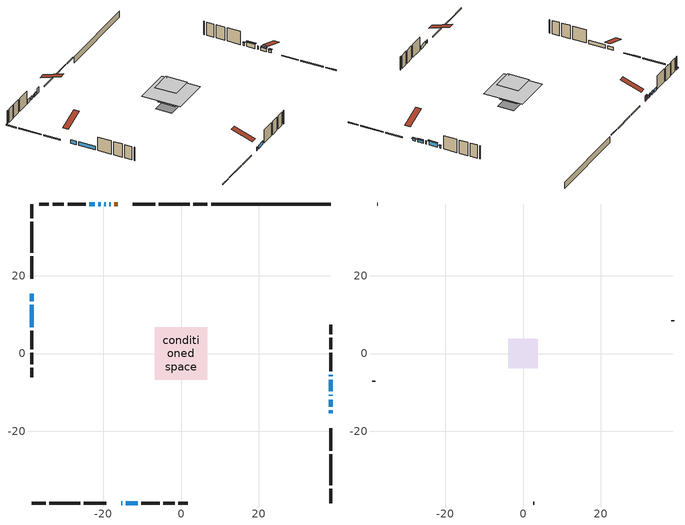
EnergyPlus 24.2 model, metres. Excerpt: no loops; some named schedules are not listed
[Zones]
conditioned space
 floor adiabatic (AdiabaticFloorConstruction): -6.78,-6.78 -6.78,6.78 6.78,6.78 6.78,-6.78 z3.05
 floor foundation (Slab1 construction): -4.87,-2.83 -4.87,2.83 4.87,2.83 4.87,-2.83 z-1.6
 floor foundation (Slab2 construction): -3.05,-3.05 -3.05,3.05 3.05,3.05 3.05,-3.05 z0
 wall outside (RimJoist1 construction): 6.81,38.53 3.17,38.53 / -38.53,-38.53 -34.88,-38.53 / -38.53,38.53 -38.53,34.88 / 38.53,-38.53 38.53,-34.88 z0.61:0.91
 wall outside (RimJoist2 construction): 2.24,38.53 -5.76,38.53 / -33.95,-38.53 -25.95,-38.53 / -38.53,33.95 -38.53,25.95 / 38.53,-33.95 38.53,-25.95 z0.61:0.91
 wall outside (RimJoist3 construction): -6.69,38.53 -12.46,38.53 / -25.02,-38.53 -19.25,-38.53 / -38.53,25.02 -38.53,19.25 / 38.53,-25.02 38.53,-19.25 z0.61:0.91
 wall outside (AdiabaticWallConstruction 1): -16.28,38.53 -17.14,38.53 z0.61:2.64
 wall outside (AdiabaticWallConstruction): -18.07,38.53 -18.48,38.53 / -15.43,-38.53 -15.13,-38.53 / -14.2,-38.53 -11.17,-38.53 / -19.4,38.53 -19.79,38.53 / -38.53,15.43 -38.53,13.53 / -38.53,12.6 -38.53,6.78 / 38.53,-10.93 38.53,-10.63 / -20.71,38.53 -21.29,38.53 / -22.21,38.53 -23.59,38.53 z0.61:1.83; 38.53,-15.43 38.53,-14.62 z0.61:1.63; 38.53,-13.69 38.53,-11.86 z0.61:1.75; 38.53,-9.7 38.53,-6.8 z0.61:2.13; 38.53,-5.88 38.53,-5.47 z0.61:1.53
 wall outside (Wall1 construction): -24.52,38.53 -29.23,38.53 / -10.24,-38.53 -5.53,-38.53 / -38.53,5.85 -38.53,1.14 / 38.53,-4.54 38.53,0.17 z0.61:5.49
 wall outside (Wall2 construction): -30.16,38.53 -33.1,38.53 / -4.6,-38.53 -1.66,-38.53 / -38.53,0.21 -38.53,-2.73 / 38.53,1.1 38.53,4.04 z0.61:5.49
 wall outside (Wall3 construction): -34.03,38.53 -36.48,38.53 / -0.73,-38.53 1.72,-38.53 / -38.53,-3.66 -38.53,-6.11 / 38.53,4.97 38.53,7.42 z0.61:5.49
 wall foundation (FoundationWall1 construction): 38.53,38.53 7.74,38.53 z-1.6:0.61
 window (WindowConstruction): -18.07,38.53 -18.47,38.53 z0.61:1.83
 window (WindowConstruction 8): -15.43,-38.53 -15.13,-38.53 z0.61:1.83
 window (WindowConstruction 9): -14.2,-38.53 -11.17,-38.53 z0.61:1.83
 window (WindowConstruction 10): 38.53,-15.43 38.53,-14.62 z0.61:1.63
 window (WindowConstruction 11): 38.53,-13.69 38.53,-11.86 z0.61:1.75
 window (WindowConstruction 12): -19.4,38.53 -19.78,38.53 z0.61:1.83
 window (WindowConstruction 1): -38.53,15.43 -38.53,13.53 z0.61:1.83
 window (WindowConstruction 2): -38.53,12.6 -38.53,6.78 z0.61:1.83
 window (WindowConstruction 3): 38.53,-10.93 38.53,-10.63 z0.61:1.83
 window (WindowConstruction 4): 38.53,-9.7 38.53,-6.8 z0.61:2.13
 window (WindowConstruction 5): -20.71,38.53 -21.29,38.53 z0.61:1.83
 window (WindowConstruction 6): -22.21,38.53 -23.59,38.53 z0.61:1.83
 window (WindowConstruction 7): 38.53,-5.87 38.53,-5.47 z0.61:1.52
 door (Door): -16.28,38.53 -17.14,38.53 z0.61:2.64
 ceiling adiabatic (AdiabaticFloorConstruction): 6.78,-6.78 6.78,6.78 -6.78,6.78 -6.78,-6.78 z3.05
 roof outside (Roof1 construction): -3.05,3.05 -3.05,-3.05 3.05,-3.05 3.05,3.05 z5.49
attic - vented
 floor to conditioned space (Floor1 construction Reversed): -3.83,-3.83 -3.83,3.83 3.83,3.83 3.83,-3.83 z5.49
 wall outside (Wall5 construction): -37.41,38.53 -37.6,38.53 / 2.65,-38.53 2.84,-38.53 / -38.53,-7.04 -38.53,-7.23 / 38.53,8.35 38.53,8.54 z0.61:5.49
 roof outside (Roof2 construction): -15.35,38.53,5.49 -15.35,31.07,7.97 -13.39,31.07,7.97 -13.39,38.53,5.49; -16.36,-38.53,5.49 -16.36,-31.07,7.97 -18.33,-31.07,7.97 -18.33,-38.53,5.49; -38.53,16.36,5.49 -31.07,16.36,7.97 -31.07,18.33,7.97 -38.53,18.33,5.49; 38.53,-16.36,5.49 31.07,-16.36,7.97 31.07,-18.33,7.97 38.53,-18.33,5.49
shading: 38.53,-14.47 38.53,-15.58 39.14,-15.58 39.14,-14.47 z1.77; 38.53,-11.71 38.53,-13.84 39.14,-13.84 39.14,-11.71 z1.9; 38.53,-6.57 38.53,-9.93 39.06,-9.93 39.06,-6.57 z2.36; 38.53,-5.32 38.53,-6.02 38.82,-6.02 38.82,-5.32 z1.67
[Building]
Building 1: Terrain=Suburbs
[Site:Location]
Toronto Intl AP_ON: Latitude {deg}=43.68; Longitude {deg}=-79.63; Time Zone {hr}=-5; Elevation {m}=173; Keep Site Location Information=Yes
[Site:GroundTemperature:Shallow]
4.59119, 2.66285, 2.50842, 3.42352, 7.09712, 10.7536, 13.9236, 15.9317, 16.1023, 14.4691, 11.3799, 7.83558
[Site:WaterMainsTemperature]
Calculation Method=Schedule; Temperature Schedule=mains temperature schedule
[Material] Roughness=Rough; Thermal Absorptance=0.9
Name | Thickness {m} | Conductivity {W/m-K} | Density {kg/m3} | Specific Heat {J/kg-K} | Solar Absorptance | Visible Absorptance
asphalt or fiberglass shingles | 0.00635 | 0.162714 | 1121.4 | 1465.45 | 0.4 | 0.4
ceiling loosefill ins | 0.169333 | 0.0480833 | 16.02 | 1046.75 | 0.7 | 0.7
ceiling stud and cavity | 0.1397 | 0.167731 | 65.682 | 1177.47 | 0.7 | 0.7
concrete 4.0 in. | 0.1016 | 1.803125 | 2242.8 | 837.4 | 0.7 | 0.7
concrete 8.0 in. | 0.2032 | 1.803125 | 2242.8 | 837.4 | 0.7 | 0.7
door material | 0.04445 | 0.188738 | 512.64 | 1214.23 | 0.7 | 0.7
exterior vertical ins | 0.0457286 | 0.029427 | 32.04 | 1214.23 | 0.7 | 0.7
floor covering | 0.0127 | 0.0433444 | 54.468 | 1339.84 | 0.6 | 0.6
floor rigid ins; wall rigid ins 1 | 0.512978 | 0.029427 | 32.04 | 1214.23 | 0.7 | 0.7
floor stud and cavity | 0.1397 | 1.75129 | 37.0049 | 1207.88 | 0.7 | 0.7
furniture material conditioned space 1 | 0.1524 | 0.115458 | 640.8 | 1214.23 | 0.6 | 0.6
gypsum board | 0.0127 | 0.160291 | 801 | 837.4 | 0.6 | 0.6
gypsum board 1 | 0.0127 | 0.160291 | 801 | 837.4 | 0.7 | 0.7
interior vertical ins | 0.025908 | 0.029427 | 32.04 | 1214.23 | 0.7 | 0.7
osb sheathing 0.5 in. | 0.0127 | 0.115458 | 512.64 | 1214.23 | 0.7 | 0.7
osb sheathing 0.75 in. | 0.01905 | 0.115458 | 512.64 | 1214.23 | 0.7 | 0.7
osb sheathing 2.0 in. | 0.0508 | 0.115458 | 512.64 | 1214.23 | 0.7 | 0.7
rim joist rigid ins; wall rigid ins | 0.051816 | 0.029427 | 32.04 | 1214.23 | 0.7 | 0.7
rim joist stud and cavity | 0.0508 | 0.0444133 | 125.044 | 1163.47 | 0.6 | 0.6
rim joist stud and cavity 1 | 0.0508 | 0.126838 | 50.32683 | 1063.81 | 0.6 | 0.6
rim joist stud and cavity 2 | 0.0508 | 0.029095 | 125.044 | 1163.47 | 0.6 | 0.6
roof rigid ins | 0.103632 | 0.029427 | 32.04 | 1214.23 | 0.7 | 0.7
roof stud and cavity | 0.2032 | 0.138214 | 78.34581 | 1123.46 | 0.7 | 0.7
slab rigid ins | 0.0387967 | 0.029427 | 32.04 | 1214.23 | 0.7 | 0.7
wall stud and cavity | 0.1397 | 0.486764 | 139.0536 | 1170.24 | 0.7 | 0.7
wall stud and cavity 1 | 0.1397 | 0.23543 | 139.0536 | 1170.24 | 0.7 | 0.7
wall stud and cavity 2 | 0.1397 | 0.246398 | 139.0536 | 1170.24 | 0.7 | 0.7
wall stud and cavity 3 | 0.0889 | 6.9971 | 50.32683 | 1063.81 | 0.6 | 0.6
wall stud and cavity 4 | 0.0889 | 0.380278 | 52.3479 | 1209.89 | 0.7 | 0.7
wall stud and cavity 5 | 0.0889 | 0.391764 | 83.0341 | 1211.67 | 0.7 | 0.7
wood siding | 0.0254 | 0.102417 | 544.68 | 1172.36 | 0.57 | 0.57
wood siding 1 | 0.00254 | 0.102417 | 544.68 | 1172.36 | 0.57 | 0.57
wood siding 2; wood siding 3; wood siding 4 | 0.0254 | 0.102417 | 544.68 | 1172.36 | 0.7 | 0.7
[WindowMaterial:SimpleGlazingSystem]
Name | U-Factor {W/m2-K} | Solar Heat Gain Coefficient
WindowMaterial | 2.57895 | 0.26
WindowMaterial 1 | 2.11903 | 0.61
WindowMaterial 10 | 2.02477 | 0.63
WindowMaterial 11 | 2.98776 | 0.6
WindowMaterial 2 | 2.93098 | 0.66
WindowMaterial 3 | 2.362048 | 0.53
WindowMaterial 4 | 1.95096 | 0.66
WindowMaterial 5 | 2.183191 | 0.58
WindowMaterial 6 | 2.234293 | 0.57
WindowMaterial 7 | 2.30754 | 0.54
WindowMaterial 8 | 1.97254 | 0.65
WindowMaterial 9 | 2.15423 | 0.59
[Construction]
AdiabaticFloorConstruction: floor stud and cavity, floor rigid ins, osb sheathing 0.75 in., floor covering
AdiabaticWallConstruction: wood siding 3, wall rigid ins 1, wall stud and cavity 4, gypsum board
AdiabaticWallConstruction 1: wood siding 4, wall rigid ins 1, wall stud and cavity 4, gypsum board
Door: door material
Floor1 construction Reversed: gypsum board, ceiling stud and cavity, ceiling loosefill ins
FoundationWall1 construction: concrete 8.0 in., gypsum board 1
furniture construction conditioned space 1: furniture material conditioned space 1
PartitionWallConstruction: gypsum board, wall stud and cavity 5, gypsum board
RimJoist1 construction: wood siding 2, rim joist rigid ins, osb sheathing 2.0 in., rim joist stud and cavity
RimJoist2 construction: wood siding 2, rim joist stud and cavity 1
RimJoist3 construction: wood siding 2, osb sheathing 2.0 in., rim joist stud and cavity 2
Roof1 construction: asphalt or fiberglass shingles, roof rigid ins, osb sheathing 0.75 in., roof stud and cavity, gypsum board
Roof2 construction: asphalt or fiberglass shingles
Slab1 construction: concrete 4.0 in.
Slab2 construction: slab rigid ins, concrete 4.0 in.
Wall1 construction: wood siding, osb sheathing 0.5 in., wall stud and cavity, gypsum board
Wall2 construction: wood siding, wall rigid ins, osb sheathing 0.5 in., wall stud and cavity 1, gypsum board
Wall3 construction: wood siding, wall rigid ins, osb sheathing 0.5 in., wall stud and cavity 2, gypsum board
Wall5 construction: wood siding 1, wall stud and cavity 3
WindowConstruction: WindowMaterial
WindowConstruction 1: WindowMaterial 1
WindowConstruction 10: WindowMaterial 9
WindowConstruction 11: WindowMaterial 10
WindowConstruction 12: WindowMaterial 11
WindowConstruction 2: WindowMaterial 2
WindowConstruction 3; WindowConstruction 7: WindowMaterial 3
WindowConstruction 4: WindowMaterial 4
WindowConstruction 5: WindowMaterial 5
WindowConstruction 6: WindowMaterial 6
WindowConstruction 8: WindowMaterial 7
WindowConstruction 9: WindowMaterial 8
[Zone] Multiplier=1; Part of Total Floor Area=Yes
Name | Volume {m3}
attic - vented | 23.6244
conditioned space | 621.7
[Space]
Name | Zone | Volume {m3}
attic - vented 1 | attic - vented | 23.6244
conditioned space 1 | conditioned space | 621.7
[ZoneInfiltration:EffectiveLeakageArea]
infil attic - vented 1: Zone or Space=attic - vented 1; Schedule=Always On Discrete; Effective Air Leakage Area {cm2}=2423.59; Stack Coefficient=0.000511907; Wind Coefficient=1.52868e-05
[ZoneMixing]
whole house fan mix: Zone or Space=attic - vented; Schedule=Always On Continuous; Design Flow Rate Calculation Method=Flow/Zone; Design Flow Rate {m3/s}=0; Source Zone or Space=conditioned space
[SurfaceProperty:ExposedFoundationPerimeter] Exposed Perimeter Calculation Method=TotalExposedPerimeter
Name | Total Exposed Perimeter {m}
Slab1 | 30.785
Slab2 | 19.126
[InternalMass] Zone or ZoneList=conditioned space; Space or SpaceList=conditioned space 1
Name | Construction | Surface Area {m2}
furniture mass conditioned space 1 | furniture construction conditioned space 1 | 110.52
partition wall mass | PartitionWallConstruction | 276.3
[Lights]
interior lighting: Zone or ZoneList or Space or SpaceList=conditioned space 1; Schedule=interior lighting schedule; Design Level Calculation Method=LightingLevel; Lighting Level {W}=343.2; Return Air Fraction=0; Fraction Radiant=0.6; Fraction Visible=0.2; Fraction Replaceable=1
[People]
occupants: Zone or ZoneList or Space or SpaceList=conditioned space 1; Number of People Schedule=occupants schedule; Number of People Calculation Method=People; Number of People=3; Fraction Radiant=0.314171; Sensible Heat Fraction=0.56303; Activity Level Schedule=occupants activity schedule; Carbon Dioxide Generation Rate {m3/s-W}=0; Enable ASHRAE 55 Comfort Warnings=No; Mean Radiant Temperature Calculation Type=EnclosureAveraged
[ElectricEquipment] Zone or ZoneList or Space or SpaceList=conditioned space 1; Design Level Calculation Method=EquipmentLevel
Name | Schedule | Design Level {W} | Fraction Latent | Fraction Radiant | Fraction Lost
clothes dryer | clothes dryer schedule | 140.772 | 0.015 | 0.081 | 0.85
clothes washer | clothes washer schedule | 32.1985 | 0.03 | 0.162 | 0.7
cooking range | cooking range schedule | 215.147 | 0.08 | 0.432 | 0.2
dishwasher | dishwasher schedule | 66.8632 | 0.3 | 0.18 | 0.4
fridge | fridge schedule | 72.9452 | 0 | 0.6 | 0
mech vent bath fan 0 | mech vent bath fan 0 schedule | 50.2 | 0 | 0 | 1
mech vent bath fan 1 | mech vent bath fan 1 schedule | 50.2 | 0 | 0 | 1
mech vent bath fan 2 | mech vent bath fan 2 schedule | 50.2 | 0 | 0 | 1
mech vent bath fan 3 | mech vent bath fan 3 schedule | 50.2 | 0 | 0 | 1
mech vent house fan | mech vent house fan schedule | 0.95 | 0 | 0 | 1
mech vent house fan cfis | mech vent house fan cfis schedule | 0 | 0 | 0 | 0
mech vent range fan 0 | mech vent range fan 0 schedule | 57 | 0 | 0 | 1
misc plug loads | misc plug loads schedule | 494.7 | 0.045 | 0.513 | 0.1
whole house fan | Always On Discrete | 0 | 0 | 0 | 1
[OtherEquipment] Zone or ZoneList or Space or SpaceList=conditioned space 1; Design Level Calculation Method=EquipmentLevel
Name | Fuel Type | Schedule | Design Level {W} | Fraction Latent | Fraction Radiant | Fraction Lost
clothes dryer 1 | Electricity | clothes dryer schedule | 0 | 0.015 | 0.081 | 0.85
cooking range 1 | Electricity | cooking range schedule | 0 | 0.08 | 0.432 | 0.2
general water use latent | None | general water use schedule | 62.594 | 1 | 0 | 0
general water use sensible | None | general water use schedule | -61.6891 | 0 | 0.6 | 0
mech vent house fan latent load | None | Always On Discrete | 0 | 1 | 0 | 0
mech vent house fan sensible load | None | Always On Discrete | 0 | 0 | 0 | 0
water heater energy adjustment1 | NaturalGas | Always On Discrete | 0.01 | 0 | 0 | 1
[ZoneInfiltration:DesignFlowRate] Zone or ZoneList or Space or SpaceList=conditioned space 1; Schedule=Always On Discrete; Design Flow Rate Calculation Method=Flow/Zone; Design Flow Rate {m3/s}=0
infil flow; natural vent flow; whole house fan flow
[Foundation:Kiva] Initial Indoor Air Temperature {C}=18; Wall Depth Below Slab {m}=0.2032
Name | Wall Height Above Grade {m} | Custom Block Material Name 1 | Custom Block Depth 1 {m} | Custom Block X Position 1 {m} | Custom Block Z Position 1 {m} | Interior Vertical Insulation Material | Interior Vertical Insulation Depth {m}
Foundation Kiva 1 | 0.610027 | exterior vertical ins | 2.21001 | 0.2159 | 0
Foundation Kiva 2 | 0.1016 |  |  |  |  | interior vertical ins | 0.1016
[Foundation:Kiva:Settings]
Soil Conductivity {W/m-K}=0.849921; Soil Density {kg/m3}=1842.3; Soil Specific Heat {J/kg-K}=418.7; Ground Solar Absorptivity=0.9; Ground Thermal Absorptivity=0.9; Ground Surface Roughness {m}=0.03; Far-Field Width {m}=40; Deep-Ground Boundary Condition=ZeroFlux; Deep-Ground Depth {m}=40; Minimum Cell Dimension {m}=0.2; Maximum Cell Growth Coefficient=3; Simulation Timestep=Timestep
[Exterior:Lights]
exterior lighting: Schedule=exterior lighting schedule; Design Level {W}=75.6
[Schedule:Constant]
Name | Hourly Value
Always On Continuous; mech vent house fan schedule; mech vent house fan cfis schedule; Always On Discrete | 1
occupants activity schedule | 117.228
fridge schedule | 0
[Schedule:Week:Daily]
interior lighting schedule Week Rule - Jan1-Jan27: interior lighting schedule day, interior lighting schedule day, interior lighting schedule day, interior lighting schedule day, interior lighting schedule day, interior lighting schedule day, interior lighting schedule day, interior lighting schedule default day, interior lighting schedule default day, interior lighting schedule default day, interior lighting schedule default day, interior lighting schedule default day
interior lighting schedule Week Rule - Jan28-Feb3: interior lighting schedule day, interior lighting schedule day, interior lighting schedule day, interior lighting schedule day, interior lighting schedule day 1, interior lighting schedule day 1, interior lighting schedule day 1, interior lighting schedule default day, interior lighting schedule default day, interior lighting schedule default day, interior lighting schedule default day, interior lighting schedule default day
interior lighting schedule Week Rule - Feb4-Feb24: interior lighting schedule day 1, interior lighting schedule day 1, interior lighting schedule day 1, interior lighting schedule day 1, interior lighting schedule day 1, interior lighting schedule day 1, interior lighting schedule day 1, interior lighting schedule default day, interior lighting schedule default day, interior lighting schedule default day, interior lighting schedule default day, interior lighting schedule default day
interior lighting schedule Week Rule - Feb25-Mar3: interior lighting schedule day 1, interior lighting schedule day 1, interior lighting schedule day 1, interior lighting schedule day 1, interior lighting schedule day 2, interior lighting schedule day 2, interior lighting schedule day 2, interior lighting schedule default day, interior lighting schedule default day, interior lighting schedule default day, interior lighting schedule default day, interior lighting schedule default day
interior lighting schedule Week Rule - Mar4-Mar31: interior lighting schedule day 2, interior lighting schedule day 2, interior lighting schedule day 2, interior lighting schedule day 2, interior lighting schedule day 2, interior lighting schedule day 2, interior lighting schedule day 2, interior lighting schedule default day, interior lighting schedule default day, interior lighting schedule default day, interior lighting schedule default day, interior lighting schedule default day
interior lighting schedule Week Rule - Apr1-Apr28: interior lighting schedule day 3, interior lighting schedule day 3, interior lighting schedule day 3, interior lighting schedule day 3, interior lighting schedule day 3, interior lighting schedule day 3, interior lighting schedule day 3, interior lighting schedule default day, interior lighting schedule default day, interior lighting schedule default day, interior lighting schedule default day, interior lighting schedule default day
interior lighting schedule Week Rule - Apr29-May5: interior lighting schedule day 3, interior lighting schedule day 3, interior lighting schedule day 4, interior lighting schedule day 4, interior lighting schedule day 4, interior lighting schedule day 4, interior lighting schedule day 4, interior lighting schedule default day, interior lighting schedule default day, interior lighting schedule default day, interior lighting schedule default day, interior lighting schedule default day
interior lighting schedule Week Rule - May6-May26: interior lighting schedule day 4, interior lighting schedule day 4, interior lighting schedule day 4, interior lighting schedule day 4, interior lighting schedule day 4, interior lighting schedule day 4, interior lighting schedule day 4, interior lighting schedule default day, interior lighting schedule default day, interior lighting schedule default day, interior lighting schedule default day, interior lighting schedule default day
interior lighting schedule Week Rule - May27-Jun2: interior lighting schedule day 4, interior lighting schedule day 4, interior lighting schedule day 4, interior lighting schedule day 4, interior lighting schedule day 4, interior lighting schedule day 5, interior lighting schedule day 5, interior lighting schedule default day, interior lighting schedule default day, interior lighting schedule default day, interior lighting schedule default day, interior lighting schedule default day
interior lighting schedule Week Rule - Jun3-Jun30: interior lighting schedule day 5, interior lighting schedule day 5, interior lighting schedule day 5, interior lighting schedule day 5, interior lighting schedule day 5, interior lighting schedule day 5, interior lighting schedule day 5, interior lighting schedule default day, interior lighting schedule default day, interior lighting schedule default day, interior lighting schedule default day, interior lighting schedule default day
interior lighting schedule Week Rule - Jul1-Jul28: interior lighting schedule day 6, interior lighting schedule day 6, interior lighting schedule day 6, interior lighting schedule day 6, interior lighting schedule day 6, interior lighting schedule day 6, interior lighting schedule day 6, interior lighting schedule default day, interior lighting schedule default day, interior lighting schedule default day, interior lighting schedule default day, interior lighting schedule default day
interior lighting schedule Week Rule - Jul29-Aug4: interior lighting schedule day 6, interior lighting schedule day 6, interior lighting schedule day 6, interior lighting schedule day 7, interior lighting schedule day 7, interior lighting schedule day 7, interior lighting schedule day 7, interior lighting schedule default day, interior lighting schedule default day, interior lighting schedule default day, interior lighting schedule default day, interior lighting schedule default day
interior lighting schedule Week Rule - Aug5-Aug25: interior lighting schedule day 7, interior lighting schedule day 7, interior lighting schedule day 7, interior lighting schedule day 7, interior lighting schedule day 7, interior lighting schedule day 7, interior lighting schedule day 7, interior lighting schedule default day, interior lighting schedule default day, interior lighting schedule default day, interior lighting schedule default day, interior lighting schedule default day
interior lighting schedule Week Rule - Aug26-Sep1: interior lighting schedule day 7, interior lighting schedule day 7, interior lighting schedule day 7, interior lighting schedule day 7, interior lighting schedule day 7, interior lighting schedule day 7, interior lighting schedule day 8, interior lighting schedule default day, interior lighting schedule default day, interior lighting schedule default day, interior lighting schedule default day, interior lighting schedule default day
interior lighting schedule Week Rule - Sep2-Sep29: interior lighting schedule day 8, interior lighting schedule day 8, interior lighting schedule day 8, interior lighting schedule day 8, interior lighting schedule day 8, interior lighting schedule day 8, interior lighting schedule day 8, interior lighting schedule default day, interior lighting schedule default day, interior lighting schedule default day, interior lighting schedule default day, interior lighting schedule default day
interior lighting schedule Week Rule - Sep30-Oct6: interior lighting schedule day 8, interior lighting schedule day 9, interior lighting schedule day 9, interior lighting schedule day 9, interior lighting schedule day 9, interior lighting schedule day 9, interior lighting schedule day 9, interior lighting schedule default day, interior lighting schedule default day, interior lighting schedule default day, interior lighting schedule default day, interior lighting schedule default day
interior lighting schedule Week Rule - Oct7-Oct27: interior lighting schedule day 9, interior lighting schedule day 9, interior lighting schedule day 9, interior lighting schedule day 9, interior lighting schedule day 9, interior lighting schedule day 9, interior lighting schedule day 9, interior lighting schedule default day, interior lighting schedule default day, interior lighting schedule default day, interior lighting schedule default day, interior lighting schedule default day
interior lighting schedule Week Rule - Oct28-Nov3: interior lighting schedule day 9, interior lighting schedule day 9, interior lighting schedule day 9, interior lighting schedule day 9, interior lighting schedule day 10, interior lighting schedule day 10, interior lighting schedule day 10, interior lighting schedule default day, interior lighting schedule default day, interior lighting schedule default day, interior lighting schedule default day, interior lighting schedule default day
interior lighting schedule Week Rule - Nov4-Nov24: interior lighting schedule day 10, interior lighting schedule day 10, interior lighting schedule day 10, interior lighting schedule day 10, interior lighting schedule day 10, interior lighting schedule day 10, interior lighting schedule day 10, interior lighting schedule default day, interior lighting schedule default day, interior lighting schedule default day, interior lighting schedule default day, interior lighting schedule default day
interior lighting schedule Week Rule - Nov25-Dec1: interior lighting schedule day 10, interior lighting schedule day 10, interior lighting schedule day 10, interior lighting schedule day 10, interior lighting schedule day 10, interior lighting schedule day 10, interior lighting schedule day 11, interior lighting schedule default day, interior lighting schedule default day, interior lighting schedule default day, interior lighting schedule default day, interior lighting schedule default day
interior lighting schedule Week Rule - Dec2-Dec31: interior lighting schedule day 11, interior lighting schedule day 11, interior lighting schedule day 11, interior lighting schedule day 11, interior lighting schedule day 11, interior lighting schedule day 11, interior lighting schedule day 11, interior lighting schedule default day, interior lighting schedule default day, interior lighting schedule default day, interior lighting schedule default day, interior lighting schedule default day
occupants schedule Week Rule - Jan1-Dec31: occupants schedule day, occupants schedule day, occupants schedule day, occupants schedule day, occupants schedule day, occupants schedule day, occupants schedule day, occupants schedule default day, occupants schedule default day, occupants schedule default day, occupants schedule default day, occupants schedule default day
clothes dryer schedule Week Rule - Jan1-Dec31: clothes dryer schedule day, clothes dryer schedule day, clothes dryer schedule day, clothes dryer schedule day, clothes dryer schedule day, clothes dryer schedule day, clothes dryer schedule day, clothes dryer schedule default day, clothes dryer schedule default day, clothes dryer schedule default day, clothes dryer schedule default day, clothes dryer schedule default day
clothes washer schedule Week Rule - Jan1-Dec31: clothes washer schedule day, clothes washer schedule day, clothes washer schedule day, clothes washer schedule day, clothes washer schedule day, clothes washer schedule day, clothes washer schedule day, clothes washer schedule default day, clothes washer schedule default day, clothes washer schedule default day, clothes washer schedule default day, clothes washer schedule default day
cooking range schedule Week Rule - Jan1-Dec31: cooking range schedule day, cooking range schedule day, cooking range schedule day, cooking range schedule day, cooking range schedule day, cooking range schedule day, cooking range schedule day, cooking range schedule default day, cooking range schedule default day, cooking range schedule default day, cooking range schedule default day, cooking range schedule default day
dishwasher schedule Week Rule - Jan1-Dec31: dishwasher schedule day, dishwasher schedule day, dishwasher schedule day, dishwasher schedule day, dishwasher schedule day, dishwasher schedule day, dishwasher schedule day, dishwasher schedule default day, dishwasher schedule default day, dishwasher schedule default day, dishwasher schedule default day, dishwasher schedule default day
mech vent bath fan 0 schedule Week Rule - Jan1-Dec31: mech vent bath fan 0 schedule day, mech vent bath fan 0 schedule day, mech vent bath fan 0 schedule day, mech vent bath fan 0 schedule day, mech vent bath fan 0 schedule day, mech vent bath fan 0 schedule day, mech vent bath fan 0 schedule day, mech vent bath fan 0 schedule default day, mech vent bath fan 0 schedule default day, mech vent bath fan 0 schedule default day, mech vent bath fan 0 schedule default day, mech vent bath fan 0 schedule default day
mech vent bath fan 1 schedule Week Rule - Jan1-Dec31: mech vent bath fan 1 schedule day, mech vent bath fan 1 schedule day, mech vent bath fan 1 schedule day, mech vent bath fan 1 schedule day, mech vent bath fan 1 schedule day, mech vent bath fan 1 schedule day, mech vent bath fan 1 schedule day, mech vent bath fan 1 schedule default day, mech vent bath fan 1 schedule default day, mech vent bath fan 1 schedule default day, mech vent bath fan 1 schedule default day, mech vent bath fan 1 schedule default day
mech vent bath fan 2 schedule Week Rule - Jan1-Dec31: mech vent bath fan 2 schedule day, mech vent bath fan 2 schedule day, mech vent bath fan 2 schedule day, mech vent bath fan 2 schedule day, mech vent bath fan 2 schedule day, mech vent bath fan 2 schedule day, mech vent bath fan 2 schedule day, mech vent bath fan 2 schedule default day, mech vent bath fan 2 schedule default day, mech vent bath fan 2 schedule default day, mech vent bath fan 2 schedule default day, mech vent bath fan 2 schedule default day
mech vent bath fan 3 schedule Week Rule - Jan1-Dec31: mech vent bath fan 3 schedule day, mech vent bath fan 3 schedule day, mech vent bath fan 3 schedule day, mech vent bath fan 3 schedule day, mech vent bath fan 3 schedule day, mech vent bath fan 3 schedule day, mech vent bath fan 3 schedule day, mech vent bath fan 3 schedule default day, mech vent bath fan 3 schedule default day, mech vent bath fan 3 schedule default day, mech vent bath fan 3 schedule default day, mech vent bath fan 3 schedule default day
mech vent range fan 0 schedule Week Rule - Jan1-Dec31: mech vent range fan 0 schedule day, mech vent range fan 0 schedule day, mech vent range fan 0 schedule day, mech vent range fan 0 schedule day, mech vent range fan 0 schedule day, mech vent range fan 0 schedule day, mech vent range fan 0 schedule day, mech vent range fan 0 schedule default day, mech vent range fan 0 schedule default day, mech vent range fan 0 schedule default day, mech vent range fan 0 schedule default day, mech vent range fan 0 schedule default day
misc plug loads schedule Week Rule - Jan1-Dec31: misc plug loads schedule day, misc plug loads schedule day, misc plug loads schedule day, misc plug loads schedule day, misc plug loads schedule day, misc plug loads schedule day, misc plug loads schedule day, misc plug loads schedule default day, misc plug loads schedule default day, misc plug loads schedule default day, misc plug loads schedule default day, misc plug loads schedule default day
general water use schedule Week Rule - Jan1-Dec31: general water use schedule day, general water use schedule day, general water use schedule day, general water use schedule day, general water use schedule day, general water use schedule day, general water use schedule day, general water use schedule default day, general water use schedule default day, general water use schedule default day, general water use schedule default day, general water use schedule default day
exterior lighting schedule Week Rule - Jan1-Jan27: exterior lighting schedule day, exterior lighting schedule day, exterior lighting schedule day, exterior lighting schedule day, exterior lighting schedule day, exterior lighting schedule day, exterior lighting schedule day, exterior lighting schedule default day, exterior lighting schedule default day, exterior lighting schedule default day, exterior lighting schedule default day, exterior lighting schedule default day
exterior lighting schedule Week Rule - Jan28-Feb3: exterior lighting schedule day, exterior lighting schedule day, exterior lighting schedule day, exterior lighting schedule day, exterior lighting schedule day 1, exterior lighting schedule day 1, exterior lighting schedule day 1, exterior lighting schedule default day, exterior lighting schedule default day, exterior lighting schedule default day, exterior lighting schedule default day, exterior lighting schedule default day
exterior lighting schedule Week Rule - Feb4-Feb24: exterior lighting schedule day 1, exterior lighting schedule day 1, exterior lighting schedule day 1, exterior lighting schedule day 1, exterior lighting schedule day 1, exterior lighting schedule day 1, exterior lighting schedule day 1, exterior lighting schedule default day, exterior lighting schedule default day, exterior lighting schedule default day, exterior lighting schedule default day, exterior lighting schedule default day
exterior lighting schedule Week Rule - Feb25-Mar3: exterior lighting schedule day 1, exterior lighting schedule day 1, exterior lighting schedule day 1, exterior lighting schedule day 1, exterior lighting schedule day 2, exterior lighting schedule day 2, exterior lighting schedule day 2, exterior lighting schedule default day, exterior lighting schedule default day, exterior lighting schedule default day, exterior lighting schedule default day, exterior lighting schedule default day
exterior lighting schedule Week Rule - Mar4-Mar31: exterior lighting schedule day 2, exterior lighting schedule day 2, exterior lighting schedule day 2, exterior lighting schedule day 2, exterior lighting schedule day 2, exterior lighting schedule day 2, exterior lighting schedule day 2, exterior lighting schedule default day, exterior lighting schedule default day, exterior lighting schedule default day, exterior lighting schedule default day, exterior lighting schedule default day
exterior lighting schedule Week Rule - Apr1-Apr28: exterior lighting schedule day 3, exterior lighting schedule day 3, exterior lighting schedule day 3, exterior lighting schedule day 3, exterior lighting schedule day 3, exterior lighting schedule day 3, exterior lighting schedule day 3, exterior lighting schedule default day, exterior lighting schedule default day, exterior lighting schedule default day, exterior lighting schedule default day, exterior lighting schedule default day
exterior lighting schedule Week Rule - Apr29-May5: exterior lighting schedule day 3, exterior lighting schedule day 3, exterior lighting schedule day 4, exterior lighting schedule day 4, exterior lighting schedule day 4, exterior lighting schedule day 4, exterior lighting schedule day 4, exterior lighting schedule default day, exterior lighting schedule default day, exterior lighting schedule default day, exterior lighting schedule default day, exterior lighting schedule default day
exterior lighting schedule Week Rule - May6-May26: exterior lighting schedule day 4, exterior lighting schedule day 4, exterior lighting schedule day 4, exterior lighting schedule day 4, exterior lighting schedule day 4, exterior lighting schedule day 4, exterior lighting schedule day 4, exterior lighting schedule default day, exterior lighting schedule default day, exterior lighting schedule default day, exterior lighting schedule default day, exterior lighting schedule default day
exterior lighting schedule Week Rule - May27-Jun2: exterior lighting schedule day 4, exterior lighting schedule day 4, exterior lighting schedule day 4, exterior lighting schedule day 4, exterior lighting schedule day 4, exterior lighting schedule day 5, exterior lighting schedule day 5, exterior lighting schedule default day, exterior lighting schedule default day, exterior lighting schedule default day, exterior lighting schedule default day, exterior lighting schedule default day
[Schedule:Year]
interior lighting schedule: interior lighting schedule Week Rule - Jan1-Jan27, 1, 1, 1, 27, interior lighting schedule Week Rule - Jan28-Feb3, 1, 28, 2, 3, interior lighting schedule Week Rule - Feb4-Feb24, 2, 4, 2, 24, interior lighting schedule Week Rule - Feb25-Mar3, 2, 25, 3, 3, interior lighting schedule Week Rule - Mar4-Mar31, 3, 4, 3, 31, interior lighting schedule Week Rule - Apr1-Apr28, 4, 1, 4, 28, interior lighting schedule Week Rule - Apr29-May5, 4, 29, 5, 5, interior lighting schedule Week Rule - May6-May26, 5, 6, 5, 26, interior lighting schedule Week Rule - May27-Jun2, 5, 27, 6, 2, interior lighting schedule Week Rule - Jun3-Jun30, 6, 3, 6, 30, interior lighting schedule Week Rule - Jul1-Jul28, 7, 1, 7, 28, interior lighting schedule Week Rule - Jul29-Aug4, 7, 29, 8, 4, interior lighting schedule Week Rule - Aug5-Aug25, 8, 5, 8, 25, interior lighting schedule Week Rule - Aug26-Sep1, 8, 26, 9, 1, interior lighting schedule Week Rule - Sep2-Sep29, 9, 2, 9, 29, interior lighting schedule Week Rule - Sep30-Oct6, 9, 30, 10, 6, interior lighting schedule Week Rule - Oct7-Oct27, 10, 7, 10, 27, interior lighting schedule Week Rule - Oct28-Nov3, 10, 28, 11, 3, interior lighting schedule Week Rule - Nov4-Nov24, 11, 4, 11, 24, interior lighting schedule Week Rule - Nov25-Dec1, 11, 25, 12, 1, interior lighting schedule Week Rule - Dec2-Dec31, 12, 2, 12, 31
occupants schedule: occupants schedule Week Rule - Jan1-Dec31, 1, 1, 12, 31
clothes dryer schedule: clothes dryer schedule Week Rule - Jan1-Dec31, 1, 1, 12, 31
clothes washer schedule: clothes washer schedule Week Rule - Jan1-Dec31, 1, 1, 12, 31
cooking range schedule: cooking range schedule Week Rule - Jan1-Dec31, 1, 1, 12, 31
dishwasher schedule: dishwasher schedule Week Rule - Jan1-Dec31, 1, 1, 12, 31
mech vent bath fan 0 schedule: mech vent bath fan 0 schedule Week Rule - Jan1-Dec31, 1, 1, 12, 31
mech vent bath fan 1 schedule: mech vent bath fan 1 schedule Week Rule - Jan1-Dec31, 1, 1, 12, 31
mech vent bath fan 2 schedule: mech vent bath fan 2 schedule Week Rule - Jan1-Dec31, 1, 1, 12, 31
mech vent bath fan 3 schedule: mech vent bath fan 3 schedule Week Rule - Jan1-Dec31, 1, 1, 12, 31
mech vent range fan 0 schedule: mech vent range fan 0 schedule Week Rule - Jan1-Dec31, 1, 1, 12, 31
misc plug loads schedule: misc plug loads schedule Week Rule - Jan1-Dec31, 1, 1, 12, 31
general water use schedule: general water use schedule Week Rule - Jan1-Dec31, 1, 1, 12, 31
exterior lighting schedule: exterior lighting schedule Week Rule - Jan1-Jan27, 1, 1, 1, 27, exterior lighting schedule Week Rule - Jan28-Feb3, 1, 28, 2, 3, exterior lighting schedule Week Rule - Feb4-Feb24, 2, 4, 2, 24, exterior lighting schedule Week Rule - Feb25-Mar3, 2, 25, 3, 3, exterior lighting schedule Week Rule - Mar4-Mar31, 3, 4, 3, 31, exterior lighting schedule Week Rule - Apr1-Apr28, 4, 1, 4, 28, exterior lighting schedule Week Rule - Apr29-May5, 4, 29, 5, 5, exterior lighting schedule Week Rule - May6-May26, 5, 6, 5, 26, exterior lighting schedule Week Rule - May27-Jun2, 5, 27, 6, 2, exterior lighting schedule Week Rule - Jun3-Jun30, 6, 3, 6, 30, exterior lighting schedule Week Rule - Jul1-Jul28, 7, 1, 7, 28, exterior lighting schedule Week Rule - Jul29-Aug4, 7, 29, 8, 4, exterior lighting schedule Week Rule - Aug5-Aug25, 8, 5, 8, 25, exterior lighting schedule Week Rule - Aug26-Sep1, 8, 26, 9, 1, exterior lighting schedule Week Rule - Sep2-Sep29, 9, 2, 9, 29, exterior lighting schedule Week Rule - Sep30-Oct6, 9, 30, 10, 6, exterior lighting schedule Week Rule - Oct7-Oct27, 10, 7, 10, 27, exterior lighting schedule Week Rule - Oct28-Nov3, 10, 28, 11, 3, exterior lighting schedule Week Rule - Nov4-Nov24, 11, 4, 11, 24, exterior lighting schedule Week Rule - Nov25-Dec1, 11, 25, 12, 1, exterior lighting schedule Week Rule - Dec2-Dec31, 12, 2, 12, 31
[Schedule:Compact]
mains temperature schedule: Through: 01/01, For: AllDays, Until: 24:00, 8.43722, Through: 01/02, For: AllDays, Until: 24:00, 8.37111, Through: 01/03, For: AllDays, Until: 24:00, 8.30611, Through: 01/04, For: AllDays, Until: 24:00, 8.24222, Through: 01/05, For: AllDays, Until: 24:00, 8.17944, Through: 01/06, For: AllDays, Until: 24:00, 8.11833, Through: 01/07, For: AllDays, Until: 24:00, 8.05833, Through: 01/08, For: AllDays, Until: 24:00, 7.99944, Through: 01/09, For: AllDays, Until: 24:00, 7.94222, Through: 01/10, For: AllDays, Until: 24:00, 7.88611, Through: 01/11, For: AllDays, Until: 24:00, 7.83167, Through: 01/12, For: AllDays, Until: 24:00, 7.77833, Through: 01/13, For: AllDays, Until: 24:00, 7.72611, Through: 01/14, For: AllDays, Until: 24:00, 7.67556, Through: 01/15, For: AllDays, Until: 24:00, 7.62667, Through: 01/16, For: AllDays, Until: 24:00, 7.57889, Through: 01/17, For: AllDays, Until: 24:00, 7.53278, Through: 01/18, For: AllDays, Until: 24:00, 7.48778, Through: 01/19, For: AllDays, Until: 24:00, 7.44444, Through: 01/20, For: AllDays, Until: 24:00, 7.40278, Through: 01/21, For: AllDays, Until: 24:00, 7.36278, Through: 01/22, For: AllDays, Until: 24:00, 7.32389, Through: 01/23, For: AllDays, Until: 24:00, 7.28667, Through: 01/24, For: AllDays, Until: 24:00, 7.25056, Through: 01/25, For: AllDays, Until: 24:00, 7.21667, Through: 01/26, For: AllDays, Until: 24:00, 7.18389, Through: 01/27, For: AllDays, Until: 24:00, 7.15278, Through: 01/28, For: AllDays, Until: 24:00, 7.12333, Through: 01/29, For: AllDays, Until: 24:00, 7.09556, Through: 01/30, For: AllDays, Until: 24:00, 7.06944, Through: 01/31, For: AllDays, Until: 24:00, 7.04444, Through: 02/01, For: AllDays, Until: 24:00, 7.02167, Through: 02/02, For: AllDays, Until: 24:00, 7, Through: 02/03, For: AllDays, Until: 24:00, 6.98, Through: 02/04, For: AllDays, Until: 24:00, 6.96222, Through: 02/05, For: AllDays, Until: 24:00, 6.94556, Through: 02/06, For: AllDays, Until: 24:00, 6.93056, Through: 02/07, For: AllDays, Until: 24:00, 6.91722, Through: 02/08, For: AllDays, Until: 24:00, 6.90556, Through: 02/09, For: AllDays, Until: 24:00, 6.89556, Through: 02/10, For: AllDays, Until: 24:00, 6.88722, Through: 02/11, For: AllDays, Until: 24:00, 6.88056, Through: 02/12, For: AllDays, Until: 24:00, 6.875, Through: 02/13, For: AllDays, Until: 24:00, 6.87167, Through: 02/14, For: AllDays, Until: 24:00, 6.87, Through: 02/15, For: AllDays, Until: 24:00, 6.87, Through: 02/16, For: AllDays, Until: 24:00, 6.87167, Through: 02/17, For: AllDays, Until: 24:00, 6.875, Through: 02/18, For: AllDays, Until: 24:00, 6.88, Through: 02/19, For: AllDays, Until: 24:00, 6.88611, Through: 02/20, For: AllDays, Until: 24:00, 6.89444, Through: 02/21, For: AllDays, Until: 24:00, 6.90444, Through: 02/22, For: AllDays, Until: 24:00, 6.91611, Through: 02/23, For: AllDays, Until: 24:00, 6.92889, Through: 02/24, For: AllDays, Until: 24:00, 6.94389, Through: 02/25, For: AllDays, Until: 24:00, 6.96056, Through: 02/26, For: AllDays, Until: 24:00, 6.97833, Through: 02/27, For: AllDays, Until: 24:00, 6.99833, Through: 02/28, For: AllDays, Until: 24:00, 7.01944, Through: 03/01, For: AllDays, Until: 24:00, 7.04222, Through: 03/02, For: AllDays, Until: 24:00, 7.06667, Through: 03/03, For: AllDays, Until: 24:00, 7.09278, Through: 03/04, For: AllDays, Until: 24:00, 7.12056, Through: 03/05, For: AllDays, Until: 24:00, 7.15, Through: 03/06, For: AllDays, Until: 24:00, 7.18111, Through: 03/07, For: AllDays, Until: 24:00, 7.21333, Through: 03/08, For: AllDays, Until: 24:00, 7.24722, Through: 03/09, For: AllDays, Until: 24:00, 7.28278, Through: 03/10, For: AllDays, Until: 24:00, 7.32, Through: 03/11, For: AllDays, Until: 24:00, 7.35889, Through: 03/12, For: AllDays, Until: 24:00, 7.39889, Through: 03/13, For: AllDays, Until: 24:00, 7.44056, Through: 03/14, For: AllDays, Until: 24:00, 7.48389, Through: 03/15, For: AllDays, Until: 24:00, 7.52833, Through: 03/16, For: AllDays, Until: 24:00, 7.57444, Through: 03/17, For: AllDays, Until: 24:00, 7.62222, Through: 03/18, For: AllDays, Until: 24:00, 7.67111, Through: 03/19, For: AllDays, Until: 24:00, 7.72111, Through: 03/20, For: AllDays, Until: 24:00, 7.77333, Through: 03/21, For: AllDays, Until: 24:00, 7.82611, Through: 03/22, For: AllDays, Until: 24:00, 7.88111, Through: 03/23, For: AllDays, Until: 24:00, 7.93667, Through: 03/24, For: AllDays, Until: 24:00, 7.99389, Through: 03/25, For: AllDays, Until: 24:00, 8.05278, Through: 03/26, For: AllDays, Until: 24:00, 8.11278, Through: 03/27, For: AllDays, Until: 24:00, 8.17389, Through: 03/28, For: AllDays, Until: 24:00, 8.23611, Through: 03/29, For: AllDays, Until: 24:00, 8.3, Through: 03/30, For: AllDays, Until: 24:00, 8.365, Through: 03/31, For: AllDays, Until: 24:00, 8.43111, Through: 04/01, For: AllDays, Until: 24:00, 8.49833, Through: 04/02, For: AllDays, Until: 24:00, 8.56722, Through: 04/03, For: AllDays, Until: 24:00, 8.63667, Through: 04/04, For: AllDays, Until: 24:00, 8.70778, Through: 04/05, For: AllDays, Until: 24:00, 8.77944, Through: 04/06, For: AllDays, Until: 24:00, 8.85278, Through: 04/07, For: AllDays, Until: 24:00, 8.92667, Through: 04/08, For: AllDays, Until: 24:00, 9.00222, Through: 04/09, For: AllDays, Until: 24:00, 9.07833, Through: 04/10, For: AllDays, Until: 24:00, 9.15556, Through: 04/11, For: AllDays, Until: 24:00, 9.23389, Through: 04/12, For: AllDays, Until: 24:00, 9.31278, Through: 04/13, For: AllDays, Until: 24:00, 9.39278, Through: 04/14, For: AllDays, Until: 24:00, 9.47389, Through: 04/15, For: AllDays, Until: 24:00, 9.55611, Through: 04/16, For: AllDays, Until: 24:00, 9.63833, Through: 04/17, For: AllDays, Until: 24:00, 9.72222, Through: 04/18, For: AllDays, Until: 24:00, 9.80667, Through: 04/19, For: AllDays, Until: 24:00, 9.89167, Through: 04/20, For: AllDays, Until: 24:00, 9.97778, Through: 04/21, For: AllDays, Until: 24:00, 10.0644, Through: 04/22, For: AllDays, Until: 24:00, 10.1517, Through: 04/23, For: AllDays, Until: 24:00, 10.24, Through: 04/24, For: AllDays, Until: 24:00, 10.3289, Through: 04/25, For: AllDays, Until: 24:00, 10.4183, Through: 04/26, For: AllDays, Until: 24:00, 10.5083, Through: 04/27, For: AllDays, Until: 24:00, 10.5989, Through: 04/28, For: AllDays, Until: 24:00, 10.69, Through: 04/29, For: AllDays, Until: 24:00, 10.7817, Through: 04/30, For: AllDays, Until: 24:00, 10.8739, Through: 05/01, For: AllDays, Until: 24:00, 10.9667, Through: 05/02, For: AllDays, Until: 24:00, 11.0594, Through: 05/03, For: AllDays, Until: 24:00, 11.1533, Through: 05/04, For: AllDays, Until: 24:00, 11.2472, Through: 05/05, For: AllDays, Until: 24:00, 11.3411, Through: 05/06, For: AllDays, Until: 24:00, 11.4361, Through: 05/07, For: AllDays, Until: 24:00, 11.5306, Through: 05/08, For: AllDays, Until: 24:00, 11.6261, Through: 05/09, For: AllDays, Until: 24:00, 11.7217, Through: 05/10, For: AllDays, Until: 24:00, 11.8172, Through: 05/11, For: AllDays, Until: 24:00, 11.9128, Through: 05/12, For: AllDays, Until: 24:00, 12.0089, Through: 05/13, For: AllDays, Until: 24:00, 12.105, Through: 05/14, For: AllDays, Until: 24:00, 12.2017, Through: 05/15, For: AllDays, Until: 24:00, 12.2978, Through: 05/16, For: AllDays, Until: 24:00, 12.3944, Through: 05/17, For: AllDays, Until: 24:00, 12.4906, Through: 05/18, For: AllDays, Until: 24:00, 12.5872, Through: 05/19, For: AllDays, Until: 24:00, 12.6833, Through: 05/20, For: AllDays, Until: 24:00, 12.78, Through: 05/21, For: AllDays, Until: 24:00, 12.8761, Through: 05/22, For: AllDays, Until: 24:00, 12.9722, Through: 05/23, For: AllDays, Until: 24:00, 13.0683, Through: 05/24, For: AllDays, Until: 24:00, 13.1639, Through: 05/25, For: AllDays, Until: 24:00, 13.2594, Through: 05/26, For: AllDays, Until: 24:00, 13.355, Through: 05/27, For: AllDays, Until: 24:00, 13.45, Through: 05/28, For: AllDays, Until: 24:00, 13.545, Through: 05/29, For: AllDays, Until: 24:00, 13.6394, Through: 05/30, For: AllDays, Until: 24:00, 13.7333, Through: 05/31, For: AllDays, Until: 24:00, 13.8272, Through: 06/01, For: AllDays, Until: 24:00, 13.9206, Through: 06/02, For: AllDays, Until: 24:00, 14.0139, Through: 06/03, For: AllDays, Until: 24:00, 14.1061, Through: 06/04, For: AllDays, Until: 24:00, 14.1983, Through: 06/05, For: AllDays, Until: 24:00, 14.2894, Through: 06/06, For: AllDays, Until: 24:00, 14.3806, Through: 06/07, For: AllDays, Until: 24:00, 14.4711, Through: 06/08, For: AllDays, Until: 24:00, 14.5606, Through: 06/09, For: AllDays, Until: 24:00, 14.65, Through: 06/10, For: AllDays, Until: 24:00, 14.7383, Through: 06/11, For: AllDays, Until: 24:00, 14.8267, Through: 06/12, For: AllDays, Until: 24:00, 14.9133, Through: 06/13, For: AllDays, Until: 24:00, 15, Through: 06/14, For: AllDays, Until: 24:00, 15.0856, Through: 06/15, For: AllDays, Until: 24:00, 15.1706, Through: 06/16, For: AllDays, Until: 24:00, 15.255, Through: 06/17, For: AllDays, Until: 24:00, 15.3383, Through: 06/18, For: AllDays, Until: 24:00, 15.4206, Through: 06/19, For: AllDays, Until: 24:00, 15.5022, Through: 06/20, For: AllDays, Until: 24:00, 15.5828, Through: 06/21, For: AllDays, Until: 24:00, 15.6628, Through: 06/22, For: AllDays, Until: 24:00, 15.7417, Through: 06/23, For: AllDays, Until: 24:00, 15.8194, Through: 06/24, For: AllDays, Until: 24:00, 15.8961, Through: 06/25, For: AllDays, Until: 24:00, 15.9722, Through: 06/26, For: AllDays, Until: 24:00, 16.0467, Through: 06/27, For: AllDays, Until: 24:00, 16.1206, Through: 06/28, For: AllDays, Until: 24:00, 16.1933, Through: 06/29, For: AllDays, Until: 24:00, 16.265, Through: 06/30, For: AllDays, Until: 24:00, 16.3356, Through: 07/01, For: AllDays, Until: 24:00, 16.4044, Through: 07/02, For: AllDays, Until: 24:00, 16.4728, Through: 07/03, For: AllDays, Until: 24:00, 16.54, Through: 07/04, For: AllDays, Until: 24:00, 16.6056, Through: 07/05, For: AllDays, Until: 24:00, 16.67, Through: 07/06, For: AllDays, Until: 24:00, 16.7333, Through: 07/07, For: AllDays, Until: 24:00, 16.7956, Through: 07/08, For: AllDays, Until: 24:00, 16.8561, Through: 07/09, For: AllDays, Until: 24:00, 16.9156, Through: 07/10, For: AllDays, Until: 24:00, 16.9739, Through: 07/11, For: AllDays, Until: 24:00, 17.0306, Through: 07/12, For: AllDays, Until: 24:00, 17.0861, Through: 07/13, For: AllDays, Until: 24:00, 17.14, Through: 07/14, For: AllDays, Until: 24:00, 17.1928, Through: 07/15, For: AllDays, Until: 24:00, 17.2439, Through: 07/16, For: AllDays, Until: 24:00, 17.2939, Through: 07/17, For: AllDays, Until: 24:00, 17.3422, Through: 07/18, For: AllDays, Until: 24:00, 17.3894, Through: 07/19, For: AllDays, Until: 24:00, 17.435, Through: 07/20, For: AllDays, Until: 24:00, 17.4794, Through: 07/21, For: AllDays, Until: 24:00, 17.5217, Through: 07/22, For: AllDays, Until: 24:00, 17.5628, Through: 07/23, For: AllDays, Until: 24:00, 17.6028, Through: 07/24, For: AllDays, Until: 24:00, 17.6406, Through: 07/25, For: AllDays, Until: 24:00, 17.6772, Through: 07/26, For: AllDays, Until: 24:00, 17.7122, Through: 07/27, For: AllDays, Until: 24:00, 17.7456, Through: 07/28, For: AllDays, Until: 24:00, 17.7778, Through: 07/29, For: AllDays, Until: 24:00, 17.8078, Through: 07/30, For: AllDays, Until: 24:00, 17.8367, Through: 07/31, For: AllDays, Until: 24:00, 17.8639, Through: 08/01, For: AllDays, Until: 24:00, 17.8894, Through: 08/02, For: AllDays, Until: 24:00, 17.9133, Through: 08/03, For: AllDays, Until: 24:00, 17.9361, Through: 08/04, For: AllDays, Until: 24:00, 17.9567, Through: 08/05, For: AllDays, Until: 24:00, 17.9756, Through: 08/06, For: AllDays, Until: 24:00, 17.9933, Through: 08/07, For: AllDays, Until: 24:00, 18.0089, Through: 08/08, For: AllDays, Until: 24:00, 18.0233, Through: 08/09, For: AllDays, Until: 24:00, 18.0361, Through: 08/10, For: AllDays, Until: 24:00, 18.0467, Through: 08/11, For: AllDays, Until: 24:00, 18.0561, Through: 08/12, For: AllDays, Until: 24:00, 18.0639, Through: 08/13, For: AllDays, Until: 24:00, 18.07, Through: 08/14, For: AllDays, Until: 24:00, 18.0739, Through: 08/15, For: AllDays, Until: 24:00, 18.0767, Through: 08/16, For: AllDays, Until: 24:00, 18.0778, Through: 08/17, For: AllDays, Until: 24:00, 18.0772, Through: 08/18, For: AllDays, Until: 24:00, 18.075, Through: 08/19, For: AllDays, Until: 24:00, 18.0706, Through: 08/20, For: AllDays, Until: 24:00, 18.065, Through: 08/21, For: AllDays, Until: 24:00, 18.0578, Through: 08/22, For: AllDays, Until: 24:00, 18.0489, Through: 08/23, For: AllDays, Until: 24:00, 18.0383, Through: 08/24, For: AllDays, Until: 24:00, 18.0261, Through: 08/25, For: AllDays, Until: 24:00, 18.0122, Through: 08/26, For: AllDays, Until: 24:00, 17.9967, Through: 08/27, For: AllDays, Until: 24:00, 17.9794, Through: 08/28, For: AllDays, Until: 24:00, 17.9606, Through: 08/29, For: AllDays, Until: 24:00, 17.9406, Through: 08/30, For: AllDays, Until: 24:00, 17.9183, Through: 08/31, For: AllDays, Until: 24:00, 17.8944, Through: 09/01, For: AllDays, Until: 24:00, 17.8694, Through: 09/02, For: AllDays, Until: 24:00, 17.8428, Through: 09/03, For: AllDays, Until: 24:00, 17.8139, Through: 09/04, For: AllDays, Until: 24:00, 17.7839, Through: 09/05, For: AllDays, Until: 24:00, 17.7522, Through: 09/06, For: AllDays, Until: 24:00, 17.7194, Through: 09/07, For: AllDays, Until: 24:00, 17.6844, Through: 09/08, For: AllDays, Until: 24:00, 17.6483, Through: 09/09, For: AllDays, Until: 24:00, 17.6106, Through: 09/10, For: AllDays, Until: 24:00, 17.5711, Through: 09/11, For: AllDays, Until: 24:00, 17.5306, Through: 09/12, For: AllDays, Until: 24:00, 17.4883, Through: 09/13, For: AllDays, Until: 24:00, 17.4444, Through: 09/14, For: AllDays, Until: 24:00, 17.3989, Through: 09/15, For: AllDays, Until: 24:00, 17.3522, Through: 09/16, For: AllDays, Until: 24:00, 17.3039, Through: 09/17, For: AllDays, Until: 24:00, 17.2544, Through: 09/18, For: AllDays, Until: 24:00, 17.2033, Through: 09/19, For: AllDays, Until: 24:00, 17.1511, Through: 09/20, For: AllDays, Until: 24:00, 17.0972, Through: 09/21, For: AllDays, Until: 24:00, 17.0422, Through: 09/22, For: AllDays, Until: 24:00, 16.9856, Through: 09/23, For: AllDays, Until: 24:00, 16.9278, Through: 09/24, For: AllDays, Until: 24:00, 16.8683, Through: 09/25, For: AllDays, Until: 24:00, 16.8078, Through: 09/26, For: AllDays, Until: 24:00, 16.7461, Through: 09/27, For: AllDays, Until: 24:00, 16.6833, Through: 09/28, For: AllDays, Until: 24:00, 16.6189, Through: 09/29, For: AllDays, Until: 24:00, 16.5533, Through: 09/30, For: AllDays, Until: 24:00, 16.4867, Through: 10/01, For: AllDays, Until: 24:00, 16.4189, Through: 10/02, For: AllDays, Until: 24:00, 16.3494, Through: 10/03, For: AllDays, Until: 24:00, 16.2794, Through: 10/04, For: AllDays, Until: 24:00, 16.2083, Through: 10/05, For: AllDays, Until: 24:00, 16.1356, Through: 10/06, For: AllDays, Until: 24:00, 16.0622, Through: 10/07, For: AllDays, Until: 24:00, 15.9878, Through: 10/08, For: AllDays, Until: 24:00, 15.9117, Through: 10/09, For: AllDays, Until: 24:00, 15.835, Through: 10/10, For: AllDays, Until: 24:00, 15.7578, Through: 10/11, For: AllDays, Until: 24:00, 15.6789, Through: 10/12, For: AllDays, Until: 24:00, 15.5994, Through: 10/13, For: AllDays, Until: 24:00, 15.5189, Through: 10/14, For: AllDays, Until: 24:00, 15.4372, Through: 10/15, For: AllDays, Until: 24:00, 15.355, Through: 10/16, For: AllDays, Until: 24:00, 15.2722, Through: 10/17, For: AllDays, Until: 24:00, 15.1878, Through: 10/18, For: AllDays, Until: 24:00, 15.1033, Through: 10/19, For: AllDays, Until: 24:00, 15.0178, Through: 10/20, For: AllDays, Until: 24:00, 14.9317, Through: 10/21, For: AllDays, Until: 24:00, 14.8444, Through: 10/22, For: AllDays, Until: 24:00, 14.7567, Through: 10/23, For: AllDays, Until: 24:00, 14.6683, Through: 10/24, For: AllDays, Until: 24:00, 14.5794, Through: 10/25, For: AllDays, Until: 24:00, 14.4894, Through: 10/26, For: AllDays, Until: 24:00, 14.3994, Through: 10/27, For: AllDays, Until: 24:00, 14.3083, Through: 10/28, For: AllDays, Until: 24:00, 14.2172, Through: 10/29, For: AllDays, Until: 24:00, 14.125, Through: 10/30, For: AllDays, Until: 24:00, 14.0328, Through: 10/31, For: AllDays, Until: 24:00, 13.94, Through: 11/01, For: AllDays, Until: 24:00, 13.8467, Through: 11/02, For: AllDays, Until: 24:00, 13.7528, Through: 11/03, For: AllDays, Until: 24:00, 13.6589, Through: 11/04, For: AllDays, Until: 24:00, 13.5644, Through: 11/05, For: AllDays, Until: 24:00, 13.4694, Through: 11/06, For: AllDays, Until: 24:00, 13.3744, Through: 11/07, For: AllDays, Until: 24:00, 13.2794, Through: 11/08, For: AllDays, Until: 24:00, 13.1839, Through: 11/09, For: AllDays, Until: 24:00, 13.0878, Through: 11/10, For: AllDays, Until: 24:00, 12.9922, Through: 11/11, For: AllDays, Until: 24:00, 12.8961, Through: 11/12, For: AllDays, Until: 24:00, 12.7994, Through: 11/13, For: AllDays, Until: 24:00, 12.7033, Through: 11/14, For: AllDays, Until: 24:00, 12.6072, Through: 11/15, For: AllDays, Until: 24:00, 12.5106, Through: 11/16, For: AllDays, Until: 24:00, 12.4139, Through: 11/17, For: AllDays, Until: 24:00, 12.3178, Through: 11/18, For: AllDays, Until: 24:00, 12.2211, Through: 11/19, For: AllDays, Until: 24:00, 12.125, Through: 11/20, For: AllDays, Until: 24:00, 12.0289, Through: 11/21, For: AllDays, Until: 24:00, 11.9328, Through: 11/22, For: AllDays, Until: 24:00, 11.8367, Through: 11/23, For: AllDays, Until: 24:00, 11.7411, Through: 11/24, For: AllDays, Until: 24:00, 11.6456, Through: 11/25, For: AllDays, Until: 24:00, 11.5506, Through: 11/26, For: AllDays, Until: 24:00, 11.4556, Through: 11/27, For: AllDays, Until: 24:00, 11.3606, Through: 11/28, For: AllDays, Until: 24:00, 11.2667, Through: 11/29, For: AllDays, Until: 24:00, 11.1722, Through: 11/30, For: AllDays, Until: 24:00, 11.0789, Through: 12/01, For: AllDays, Until: 24:00, 10.9856, Through: 12/02, For: AllDays, Until: 24:00, 10.8928, Through: 12/03, For: AllDays, Until: 24:00, 10.8006, Through: 12/04, For: AllDays, Until: 24:00, 10.7089, Through: 12/05, For: AllDays, Until: 24:00, 10.6178, Through: 12/06, For: AllDays, Until: 24:00, 10.5267, Through: 12/07, For: AllDays, Until: 24:00, 10.4367, Through: 12/08, For: AllDays, Until: 24:00, 10.3472, Through: 12/09, For: AllDays, Until: 24:00, 10.2583, Through: 12/10, For: AllDays, Until: 24:00, 10.17, Through: 12/11, For: AllDays, Until: 24:00, 10.0822, Through: 12/12, For: AllDays, Until: 24:00, 9.99556, Through: 12/13, For: AllDays, Until: 24:00, 9.90944, Through: 12/14, For: AllDays, Until: 24:00, 9.82389, Through: 12/15, For: AllDays, Until: 24:00, 9.73944, Through: 12/16, For: AllDays, Until: 24:00, 9.65556, Through: 12/17, For: AllDays, Until: 24:00, 9.57278, Through: 12/18, For: AllDays, Until: 24:00, 9.49056, Through: 12/19, For: AllDays, Until: 24:00, 9.40944, Through: 12/20, For: AllDays, Until: 24:00, 9.32944, Through: 12/21, For: AllDays, Until: 24:00, 9.25, Through: 12/22, For: AllDays, Until: 24:00, 9.17167, Through: 12/23, For: AllDays, Until: 24:00, 9.09389, Through: 12/24, For: AllDays, Until: 24:00, 9.01778, Through: 12/25, For: AllDays, Until: 24:00, 8.94222, Through: 12/26, For: AllDays, Until: 24:00, 8.86778, Through: 12/27, For: AllDays, Until: 24:00, 8.79444, Through: 12/28, For: AllDays, Until: 24:00, 8.72222, Through: 12/29, For: AllDays, Until: 24:00, 8.65111, Through: 12/30, For: AllDays, Until: 24:00, 8.58167, Through: 12/31, For: AllDays, Until: 24:00, 8.51278
